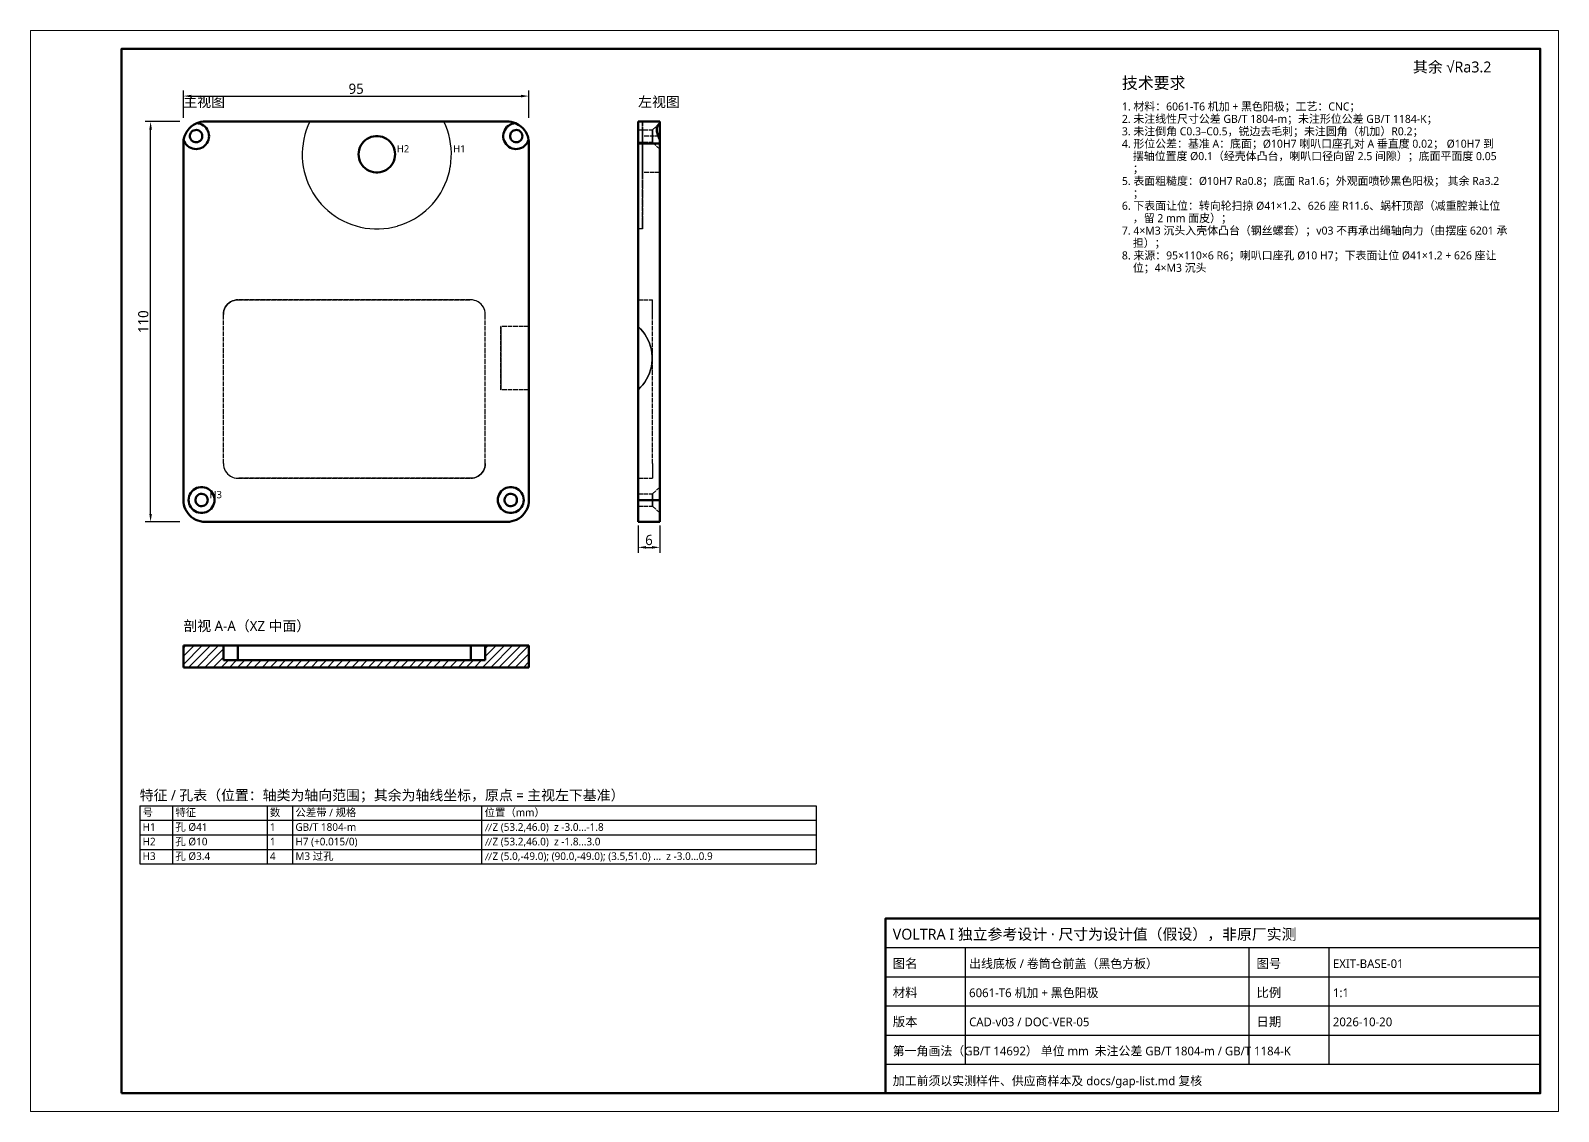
# Model space of a CAD drawing. Header units: millimetres. Extents: x 0 to 420, y 0 to 297.
import ezdxf

# ---------------------------------------------------------------- set-up
doc = ezdxf.new("R2010")
doc.units = ezdxf.units.MM
doc.linetypes.add('DASHED', pattern=[1.524, 1.27, -0.254])
for name, color, linetype, lineweight in [('DIM', 3, 'CONTINUOUS', 18), ('FRAME', 7, 'CONTINUOUS', 70), ('HATCH', 8, 'CONTINUOUS', 13), ('HIDDEN', 8, 'DASHED', 25), ('TEXT', 7, 'CONTINUOUS', 25), ('VISIBLE', 7, 'CONTINUOUS', 50)]:
    doc.layers.add(name, color=color, linetype=linetype, lineweight=lineweight)
doc.styles.add('CJK', font='NotoSansCJK-Regular.ttc')
doc.dimstyles.new('GB', dxfattribs={"dimtxt": 2.8, "dimasz": 2.2, "dimexe": 1.5, "dimexo": 1, "dimgap": 0.6, "dimtad": 1, "dimlfac": 100, "dimzin": 12, "dimdsep": 46, "dimtxsty": 'CJK', "dimcen": 2.5, "dimazin": 3, "dimtfac": 0.5, "dimtmove": 2, "dimatfit": 3})

msp = doc.modelspace()

# ---------------------------------------------------------------- hatches: boundary and pattern name
at = {"layer": 'HATCH'}
h = msp.add_hatch(dxfattribs=at)
h.set_pattern_fill('ANSI31', scale=0.5)
h.paths.add_polyline_path([(53, 128), (52.47368, 128), (51.94737, 128), (51.42105, 128), (50.89474, 128), (50.36842, 128), (49.84211, 128), (49.31579, 128), (48.78947, 128), (48.26316, 128), (47.73684, 128), (47.21053, 128), (46.68421, 128), (46.15789, 128), (45.63158, 128), (45.10526, 128), (44.57895, 128), (44.05263, 128), (43.52632, 128), (43, 128), (42.47368, 128), (42, 127.94737), (42, 127.42105), (42, 126.89474), (42, 126.36842), (42, 125.84211), (42, 125.31579), (42, 124.78947), (42, 124.26316), (42, 123.73684), (42, 123.21053), (42, 122.68421), (42, 122.15789), (42.36842, 122), (42.89474, 122), (43.42105, 122), (43.94737, 122), (44.47368, 122), (45, 122), (45.52632, 122), (46.05263, 122), (46.57895, 122), (47.10526, 122), (47.63158, 122), (48.15789, 122), (48.68421, 122), (49.21053, 122), (49.73684, 122), (50.26316, 122), (50.78947, 122), (51.31579, 122), (51.84211, 122), (52.36842, 122), (52.89474, 122), (53.42105, 122), (53.94737, 122), (54.47368, 122), (55, 122), (55.52632, 122), (56.05263, 122), (56.57895, 122), (57.10526, 122), (57.63158, 122), (58.15789, 122), (58.68421, 122), (59.21053, 122), (59.73684, 122), (60.26316, 122), (60.78947, 122), (61.31579, 122), (61.84211, 122), (62.36842, 122), (62.89474, 122), (63.42105, 122), (63.94737, 122), (64.47368, 122), (65, 122), (65.52632, 122), (66.05263, 122), (66.57895, 122), (67.10526, 122), (67.63158, 122), (68.15789, 122), (68.68421, 122), (69.21053, 122), (69.73684, 122), (70.26316, 122), (70.78947, 122), (71.31579, 122), (71.84211, 122), (72.36842, 122), (72.89474, 122), (73.42105, 122), (73.94737, 122), (74.47368, 122), (75, 122), (75.52632, 122), (76.05263, 122), (76.57895, 122), (77.10526, 122), (77.63158, 122), (78.15789, 122), (78.68421, 122), (79.21053, 122), (79.73684, 122), (80.26316, 122), (80.78947, 122), (81.31579, 122), (81.84211, 122), (82.36842, 122), (82.89474, 122), (83.42105, 122), (83.94737, 122), (84.47368, 122), (85, 122), (85.52632, 122), (86.05263, 122), (86.57895, 122), (87.10526, 122), (87.63158, 122), (88.15789, 122), (88.68421, 122), (89.21053, 122), (89.73684, 122), (90.26316, 122), (90.78947, 122), (91.31579, 122), (91.84211, 122), (92.36842, 122), (92.89474, 122), (93.42105, 122), (93.94737, 122), (94.47368, 122), (95, 122), (95.52632, 122), (96.05263, 122), (96.57895, 122), (97.10526, 122), (97.63158, 122), (98.15789, 122), (98.68421, 122), (99.21053, 122), (99.73684, 122), (100.26316, 122), (100.78947, 122), (101.31579, 122), (101.84211, 122), (102.36842, 122), (102.89474, 122), (103.42105, 122), (103.94737, 122), (104.47368, 122), (105, 122), (105.52632, 122), (106.05263, 122), (106.57895, 122), (107.10526, 122), (107.63158, 122), (108.15789, 122), (108.68421, 122), (109.21053, 122), (109.73684, 122), (110.26316, 122), (110.78947, 122), (111.31579, 122), (111.84211, 122), (112.36842, 122), (112.89474, 122), (113.42105, 122), (113.94737, 122), (114.47368, 122), (115, 122), (115.52632, 122), (116.05263, 122), (116.57895, 122), (117.10526, 122), (117.63158, 122), (118.15789, 122), (118.68421, 122), (119.21053, 122), (119.73684, 122), (120.26316, 122), (120.78947, 122), (121.31579, 122), (121.84211, 122), (122.36842, 122), (122.89474, 122), (123.42105, 122), (123.94737, 122), (124.47368, 122), (125, 122), (125.52632, 122), (126.05263, 122), (126.57895, 122), (127.10526, 122), (127.63158, 122), (128.15789, 122), (128.68421, 122), (129.21053, 122), (129.73684, 122), (130.26316, 122), (130.78947, 122), (131.31579, 122), (131.84211, 122), (132.36842, 122), (132.89474, 122), (133.42105, 122), (133.94737, 122), (134.47368, 122), (135, 122), (135.52632, 122), (136.05263, 122), (136.57895, 122), (137, 122.10526), (137, 122.63158), (137, 123.15789), (137, 123.68421), (137, 124.21053), (137, 124.73684), (137, 125.26316), (137, 125.78947), (137, 126.31579), (137, 126.84211), (137, 127.36842), (137, 127.89474), (136.57895, 128), (136.05263, 128), (135.52632, 128), (135, 128), (134.47368, 128), (133.94737, 128), (133.42105, 128), (132.89474, 128), (132.36842, 128), (131.84211, 128), (131.31579, 128), (130.78947, 128), (130.26316, 128), (129.73684, 128), (129.21053, 128), (128.68421, 128), (128.15789, 128), (127.63158, 128), (127.10526, 128), (126.57895, 128), (126.05263, 128), (125.52632, 128), (125, 128), (125, 127.47368), (125, 126.94737), (125, 126.42105), (125, 125.89474), (125, 125.36842), (125, 124.84211), (125, 124.31579), (124.78947, 124), (124.26316, 124), (123.73684, 124), (123.21053, 124), (122.68421, 124), (122.15789, 124), (121.63158, 124), (121.10526, 124), (120.57895, 124), (120.05263, 124), (119.52632, 124), (119, 124), (118.47368, 124), (117.94737, 124), (117.42105, 124), (116.89474, 124), (116.36842, 124), (115.84211, 124), (115.31579, 124), (114.78947, 124), (114.26316, 124), (113.73684, 124), (113.21053, 124), (112.68421, 124), (112.15789, 124), (111.63158, 124), (111.10526, 124), (110.57895, 124), (110.05263, 124), (109.52632, 124), (109, 124), (108.47368, 124), (107.94737, 124), (107.42105, 124), (106.89474, 124), (106.36842, 124), (105.84211, 124), (105.31579, 124), (104.78947, 124), (104.26316, 124), (103.73684, 124), (103.21053, 124), (102.68421, 124), (102.15789, 124), (101.63158, 124), (101.10526, 124), (100.57895, 124), (100.05263, 124), (99.52632, 124), (99, 124), (98.47368, 124), (97.94737, 124), (97.42105, 124), (96.89474, 124), (96.36842, 124), (95.84211, 124), (95.31579, 124), (94.78947, 124), (94.26316, 124), (93.73684, 124), (93.21053, 124), (92.68421, 124), (92.15789, 124), (91.63158, 124), (91.10526, 124), (90.57895, 124), (90.05263, 124), (89.52632, 124), (89, 124), (88.47368, 124), (87.94737, 124), (87.42105, 124), (86.89474, 124), (86.36842, 124), (85.84211, 124), (85.31579, 124), (84.78947, 124), (84.26316, 124), (83.73684, 124), (83.21053, 124), (82.68421, 124), (82.15789, 124), (81.63158, 124), (81.10526, 124), (80.57895, 124), (80.05263, 124), (79.52632, 124), (79, 124), (78.47368, 124), (77.94737, 124), (77.42105, 124), (76.89474, 124), (76.36842, 124), (75.84211, 124), (75.31579, 124), (74.78947, 124), (74.26316, 124), (73.73684, 124), (73.21053, 124), (72.68421, 124), (72.15789, 124), (71.63158, 124), (71.10526, 124), (70.57895, 124), (70.05263, 124), (69.52632, 124), (69, 124), (68.47368, 124), (67.94737, 124), (67.42105, 124), (66.89474, 124), (66.36842, 124), (65.84211, 124), (65.31579, 124), (64.78947, 124), (64.26316, 124), (63.73684, 124), (63.21053, 124), (62.68421, 124), (62.15789, 124), (61.63158, 124), (61.10526, 124), (60.57895, 124), (60.05263, 124), (59.52632, 124), (59, 124), (58.47368, 124), (57.94737, 124), (57.42105, 124), (56.89474, 124), (56.36842, 124), (55.84211, 124), (55.31579, 124), (54.78947, 124), (54.26316, 124), (53.73684, 124), (53.21053, 124), (53, 124.31579), (53, 124.84211), (53, 125.36842), (53, 125.89474), (53, 126.42105), (53, 126.94737), (53, 127.47368), (53, 128)])

# ---------------------------------------------------------------- linework, layer by layer
at = {"layer": 'FRAME', "lineweight": 18}
msp.add_lwpolyline([(0, 0), (420, 0), (420, 297), (0, 297)], close=True, dxfattribs=at)
at = {"layer": 'FRAME'}
for points in [[(25, 5), (415, 5), (415, 292), (25, 292)], [(235, 5), (415, 5), (415, 53), (235, 53)]]:
    msp.add_lwpolyline(points, close=True, dxfattribs=at)
at = {"layer": 'HIDDEN'}
for points in [[(42, 266), (42.03773, 266.67179), (42.15043, 267.33513), (42.3367, 267.98167), (42.59419, 268.6033), (42.91965, 269.19219), (43.30901, 269.74094), (43.75736, 270.24264), (44.25906, 270.69099), (44.80781, 271.08035), (45.3967, 271.40581), (46.01833, 271.6633), (46.66487, 271.84957), (47.32821, 271.96227), (48, 272)], [(47.2, 268), (47.16025, 268.36545), (47.04288, 268.71381), (46.85336, 269.0288), (46.60056, 269.29568), (46.29629, 269.50197), (45.9548, 269.63803), (45.59204, 269.69751), (45.22497, 269.67761), (44.87077, 269.57926), (44.54598, 269.40707), (44.26581, 269.16909), (44.04334, 268.87644), (43.88899, 268.54281), (43.80997, 268.1838), (43.80997, 267.8162), (43.88899, 267.45719), (44.04334, 267.12356), (44.26581, 266.83091), (44.54598, 266.59293), (44.87077, 266.42074), (45.22497, 266.32239), (45.59204, 266.30249), (45.9548, 266.36197), (46.29629, 266.49803), (46.60056, 266.70432), (46.85336, 266.9712), (47.04288, 267.28619), (47.16025, 267.63455), (47.2, 268)], [(48, 272), (76.76464, 272)], [(76.76464, 272), (76.2399, 270.83547), (75.78871, 269.64052), (75.4128, 268.41979), (75.11365, 267.17802), (74.89241, 265.92003), (74.74995, 264.6507), (74.68681, 263.37497), (74.70325, 262.09778), (74.79919, 260.82409), (74.97426, 259.55885), (75.2278, 258.30697), (75.5588, 257.07331), (75.96599, 255.86265), (76.44778, 254.67971), (77.00231, 253.52906), (77.62742, 252.41519), (78.32069, 251.3424), (79.07942, 250.31488), (79.90067, 249.3366), (80.78125, 248.41136), (81.71774, 247.54276), (82.7065, 246.73416), (83.74371, 245.98871), (84.82532, 245.30931), (85.94715, 244.69858), (87.10483, 244.1589), (88.29388, 243.69237), (89.50967, 243.30079), (90.74749, 242.98568), (92.00253, 242.74828), (93.26992, 242.5895), (94.54473, 242.50995), (95.82203, 242.50995), (97.09685, 242.5895), (98.36423, 242.74828), (99.61927, 242.98568), (100.85709, 243.30079), (102.07289, 243.69237), (103.26193, 244.1589), (104.41961, 244.69858), (105.54144, 245.30931), (106.62306, 245.98871), (107.66026, 246.73416), (108.64903, 247.54276), (109.58552, 248.41136), (110.4661, 249.3366), (111.28735, 250.31488), (112.04608, 251.3424), (112.73934, 252.41519), (113.36445, 253.52906), (113.91898, 254.67971), (114.40078, 255.86265), (114.80797, 257.07331), (115.13897, 258.30697), (115.3925, 259.55885), (115.56758, 260.82409), (115.66352, 262.09778), (115.67995, 263.37497), (115.61682, 264.6507), (115.47435, 265.92003), (115.25311, 267.17802), (114.95396, 268.41979), (114.57806, 269.64052), (114.12686, 270.83547), (113.60212, 272)], [(76.76464, 272), (76.2399, 270.83547), (75.78871, 269.64052), (75.4128, 268.41979), (75.11365, 267.17802), (74.89241, 265.92003), (74.74995, 264.6507), (74.68681, 263.37497), (74.70325, 262.09778), (74.79919, 260.82409), (74.97426, 259.55885), (75.2278, 258.30697), (75.5588, 257.07331), (75.96599, 255.86265), (76.44778, 254.67971), (77.00231, 253.52906), (77.62742, 252.41519), (78.32069, 251.3424), (79.07942, 250.31488), (79.90067, 249.3366), (80.78125, 248.41136), (81.71774, 247.54276), (82.7065, 246.73416), (83.74371, 245.98871), (84.82532, 245.30931), (85.94715, 244.69858), (87.10483, 244.1589), (88.29388, 243.69237), (89.50967, 243.30079), (90.74749, 242.98568), (92.00253, 242.74828), (93.26992, 242.5895), (94.54473, 242.50995), (95.82203, 242.50995), (97.09685, 242.5895), (98.36423, 242.74828), (99.61927, 242.98568), (100.85709, 243.30079), (102.07289, 243.69237), (103.26193, 244.1589), (104.41961, 244.69858), (105.54144, 245.30931), (106.62306, 245.98871), (107.66026, 246.73416), (108.64903, 247.54276), (109.58552, 248.41136), (110.4661, 249.3366), (111.28735, 250.31488), (112.04608, 251.3424), (112.73934, 252.41519), (113.36445, 253.52906), (113.91898, 254.67971), (114.40078, 255.86265), (114.80797, 257.07331), (115.13897, 258.30697), (115.3925, 259.55885), (115.56758, 260.82409), (115.66352, 262.09778), (115.67995, 263.37497), (115.61682, 264.6507), (115.47435, 265.92003), (115.25311, 267.17802), (114.95396, 268.41979), (114.57806, 269.64052), (114.12686, 270.83547), (113.60212, 272)], [(76.76464, 272), (113.60212, 272)], [(113.60212, 272), (131, 272)], [(137, 266), (136.96227, 266.67179), (136.84957, 267.33513), (136.6633, 267.98167), (136.40581, 268.6033), (136.08035, 269.19219), (135.69099, 269.74094), (135.24264, 270.24264), (134.74094, 270.69099), (134.19219, 271.08035), (133.6033, 271.40581), (132.98167, 271.6633), (132.33513, 271.84957), (131.67179, 271.96227), (131, 272)], [(135.2, 268), (135.16025, 268.36545), (135.04288, 268.71381), (134.85336, 269.0288), (134.60056, 269.29568), (134.29629, 269.50197), (133.9548, 269.63803), (133.59204, 269.69751), (133.22497, 269.67761), (132.87077, 269.57926), (132.54598, 269.40707), (132.26581, 269.16909), (132.04334, 268.87644), (131.88899, 268.54281), (131.80997, 268.1838), (131.80997, 267.8162), (131.88899, 267.45719), (132.04334, 267.12356), (132.26581, 266.83091), (132.54598, 266.59293), (132.87077, 266.42074), (133.22497, 266.32239), (133.59204, 266.30249), (133.9548, 266.36197), (134.29629, 266.49803), (134.60056, 266.70432), (134.85336, 266.9712), (135.04288, 267.28619), (135.16025, 267.63455), (135.2, 268)], [(167, 272), (167, 269.25073), (167, 266.37087), (167, 263.42058), (167, 260.46152), (167, 257.55548), (167, 254.76319), (167, 252.14297), (167, 249.74958), (167, 247.63301), (167, 245.83747), (167, 244.40049), (167, 243.35208), (167, 242.71414), (167, 242.5)], [(167, 242.5), (167, 242.71414), (167, 243.35208), (167, 244.40049), (167, 245.83747), (167, 247.63301), (167, 249.74958), (167, 252.14297), (167, 254.76319), (167, 257.55548), (167, 260.46152), (167, 263.42058), (167, 266.37087), (167, 269.25073), (167, 272)], [(167, 266), (167, 266.67179), (167, 267.33513), (167, 267.98167), (167, 268.6033), (167, 269.19219), (167, 269.74094), (167, 270.24264), (167, 270.69099), (167, 271.08035), (167, 271.40581), (167, 271.6633), (167, 271.84957), (167, 271.96227), (167, 272)], [(167, 272), (173, 272)], [(168.2, 272), (167, 272)], [(168.2, 272), (167, 272)], [(167, 268), (167, 268.19034), (167, 268.37829), (167, 268.56147), (167, 268.7376), (167, 268.90445), (167, 269.05993), (167, 269.20208), (167, 269.32911), (167, 269.43943), (167, 269.53165), (167, 269.6046), (167, 269.65738), (167, 269.68931), (167, 269.7)], [(167, 269.7), (167, 269.65738), (167, 269.53165), (167, 269.32911), (167, 269.05993), (167, 268.7376), (167, 268.37829), (167, 268), (167, 267.62171), (167, 267.2624), (167, 266.94007), (167, 266.67089), (167, 266.46835), (167, 266.34262), (167, 266.3)], [(167, 268), (167, 268.19034), (167, 268.37829), (167, 268.56147), (167, 268.7376), (167, 268.90445), (167, 269.05993), (167, 269.20208), (167, 269.32911), (167, 269.43943), (167, 269.53165), (167, 269.6046), (167, 269.65738), (167, 269.68931), (167, 269.7)], [(167, 269.7), (167, 269.65738), (167, 269.53165), (167, 269.32911), (167, 269.05993), (167, 268.7376), (167, 268.37829), (167, 268), (167, 267.62171), (167, 267.2624), (167, 266.94007), (167, 266.67089), (167, 266.46835), (167, 266.34262), (167, 266.3)], [(167, 269.7), (170.94, 269.7)], [(167, 269.7), (170.94, 269.7)], [(168.2, 272), (168.2, 269.25073), (168.2, 266.37087), (168.2, 263.42058), (168.2, 260.46152), (168.2, 257.55548), (168.2, 254.76319), (168.2, 252.14297), (168.2, 249.74958), (168.2, 247.63301), (168.2, 245.83747), (168.2, 244.40049), (168.2, 243.35208), (168.2, 242.71414), (168.2, 242.5)], [(168.2, 242.5), (168.2, 242.71414), (168.2, 243.35208), (168.2, 244.40049), (168.2, 245.83747), (168.2, 247.63301), (168.2, 249.74958), (168.2, 252.14297), (168.2, 254.76319), (168.2, 257.55548), (168.2, 260.46152), (168.2, 263.42058), (168.2, 266.37087), (168.2, 269.25073), (168.2, 272)], [(170.94, 269.7), (172.883, 271.45436)], [(170.94, 269.7), (172.883, 271.45436)], [(170.94, 266.3), (170.94, 266.34262), (170.94, 266.46835), (170.94, 266.67089), (170.94, 266.94007), (170.94, 267.2624), (170.94, 267.62171), (170.94, 268), (170.94, 268.37829), (170.94, 268.7376), (170.94, 269.05993), (170.94, 269.32911), (170.94, 269.53165), (170.94, 269.65738), (170.94, 269.7)], [(170.94, 269.7), (170.94, 269.68931), (170.94, 269.65738), (170.94, 269.6046), (170.94, 269.53165), (170.94, 269.43943), (170.94, 269.32911), (170.94, 269.20208), (170.94, 269.05993), (170.94, 268.90445), (170.94, 268.7376), (170.94, 268.56147), (170.94, 268.37829), (170.94, 268.19034), (170.94, 268)], [(170.94, 266.3), (170.94, 266.34262), (170.94, 266.46835), (170.94, 266.67089), (170.94, 266.94007), (170.94, 267.2624), (170.94, 267.62171), (170.94, 268), (170.94, 268.37829), (170.94, 268.7376), (170.94, 269.05993), (170.94, 269.32911), (170.94, 269.53165), (170.94, 269.65738), (170.94, 269.7)], [(170.94, 269.7), (170.94, 269.68931), (170.94, 269.65738), (170.94, 269.6046), (170.94, 269.53165), (170.94, 269.43943), (170.94, 269.32911), (170.94, 269.20208), (170.94, 269.05993), (170.94, 268.90445), (170.94, 268.7376), (170.94, 268.56147), (170.94, 268.37829), (170.94, 268.19034), (170.94, 268)], [(172.55351, 268), (172.36604, 268.53105), (172.2269, 269.07359), (172.18283, 269.34507), (172.15968, 269.6122), (172.15919, 269.87043), (172.18142, 270.11526), (172.22466, 270.34336), (172.28608, 270.55305), (172.45102, 270.91714), (172.65477, 271.21436), (172.883, 271.45436)], [(172.883, 271.45436), (173, 271.55276)], [(173, 271.55276), (173, 271.6137), (173, 271.67031), (173, 271.72256), (173, 271.7704), (173, 271.8138), (173, 271.85272), (173, 271.88713), (173, 271.917), (173, 271.94232), (173, 271.96307), (173, 271.97922), (173, 271.99076), (173, 271.99769), (173, 272)], [(173, 264.44), (173, 264.52568), (173, 264.77861), (173, 265.1866), (173, 265.73002), (173, 266.38271), (173, 267.11325), (173, 267.88648), (173, 268.66517), (173, 269.41184), (173, 270.09055), (173, 270.66863), (173, 271.11825), (173, 271.41776), (173, 271.55276)], [(42, 168), (42, 266)], [(100.18338, 263), (100.14396, 262.37333), (100.0263, 261.75655), (99.83226, 261.15938), (99.56492, 260.59123), (99.22847, 260.06107), (98.82823, 259.57726), (98.3705, 259.14743), (97.86252, 258.77836), (97.31228, 258.47586), (96.72847, 258.24472), (96.12029, 258.08856), (95.49734, 258.00987), (94.86943, 258.00987), (94.24648, 258.08856), (93.6383, 258.24472), (93.05449, 258.47586), (92.50425, 258.77836), (91.99626, 259.14743), (91.53854, 259.57726), (91.1383, 260.06107), (90.80185, 260.59123), (90.5345, 261.15938), (90.34047, 261.75655), (90.22281, 262.37333), (90.18338, 263), (90.22281, 263.62667), (90.34047, 264.24345), (90.5345, 264.84062), (90.80185, 265.40877), (91.1383, 265.93893), (91.53854, 266.42274), (91.99626, 266.85257), (92.50425, 267.22164), (93.05449, 267.52414), (93.6383, 267.75528), (94.24648, 267.91144), (94.86943, 267.99013), (95.49734, 267.99013), (96.12029, 267.91144), (96.72847, 267.75528), (97.31228, 267.52414), (97.86252, 267.22164), (98.3705, 266.85257), (98.82823, 266.42274), (99.22847, 265.93893), (99.56492, 265.40877), (99.83226, 264.84062), (100.0263, 264.24345), (100.14396, 263.62667), (100.18338, 263)], [(137, 215.67583), (137, 266)], [(167, 266.3), (167, 266.31069), (167, 266.34262), (167, 266.3954), (167, 266.46835), (167, 266.56057), (167, 266.67089), (167, 266.79792), (167, 266.94007), (167, 267.09555), (167, 267.2624), (167, 267.43853), (167, 267.62171), (167, 267.80966), (167, 268)], [(167, 266.3), (167, 266.31069), (167, 266.34262), (167, 266.3954), (167, 266.46835), (167, 266.56057), (167, 266.67089), (167, 266.79792), (167, 266.94007), (167, 267.09555), (167, 267.2624), (167, 267.43853), (167, 267.62171), (167, 267.80966), (167, 268)], [(167, 266.3), (170.94, 266.3)], [(167, 266.3), (170.94, 266.3)], [(167, 215.67583), (167, 266)], [(168.2, 258), (168.2, 258.12536), (168.2, 258.49516), (168.2, 259.09084), (168.2, 259.88255), (168.2, 260.83058), (168.2, 261.8874), (168.2, 263), (168.2, 264.1126), (168.2, 265.16942), (168.2, 266.11745), (168.2, 266.90916), (168.2, 267.50484), (168.2, 267.87464), (168.2, 268)], [(168.2, 268), (168.2, 267.96856), (168.2, 267.87464), (168.2, 267.71942), (168.2, 267.50484), (168.2, 267.23362), (168.2, 266.90916), (168.2, 266.53553), (168.2, 266.11745), (168.2, 265.66016), (168.2, 265.16942), (168.2, 264.6514), (168.2, 264.1126), (168.2, 263.55982), (168.2, 263)], [(173, 268), (168.2, 268)], [(170.94, 268), (170.94, 267.80966), (170.94, 267.62171), (170.94, 267.43853), (170.94, 267.2624), (170.94, 267.09555), (170.94, 266.94007), (170.94, 266.79792), (170.94, 266.67089), (170.94, 266.56057), (170.94, 266.46835), (170.94, 266.3954), (170.94, 266.34262), (170.94, 266.31069), (170.94, 266.3)], [(170.94, 268), (170.94, 267.80966), (170.94, 267.62171), (170.94, 267.43853), (170.94, 267.2624), (170.94, 267.09555), (170.94, 266.94007), (170.94, 266.79792), (170.94, 266.67089), (170.94, 266.56057), (170.94, 266.46835), (170.94, 266.3954), (170.94, 266.34262), (170.94, 266.31069), (170.94, 266.3)], [(170.94, 266.3), (173, 264.44)], [(170.94, 266.3), (173, 264.44)], [(173, 266.99873), (172.76733, 267.49287), (172.55351, 268)], [(173, 258), (173, 258.12536), (173, 258.49516), (173, 259.09084), (173, 259.88255), (173, 260.83058), (173, 261.8874), (173, 263), (173, 264.1126), (173, 265.16942), (173, 266.11745), (173, 266.90916), (173, 267.50484), (173, 267.87464), (173, 268)], [(173, 268), (173, 267.96856), (173, 267.87464), (173, 267.71942), (173, 267.50484), (173, 267.23362), (173, 266.90916), (173, 266.53553), (173, 266.11745), (173, 265.66016), (173, 265.16942), (173, 264.6514), (173, 264.1126), (173, 263.55982), (173, 263)], [(173, 266.99873), (173, 266.68966), (173, 266.39162), (173, 266.10714), (173, 265.83862), (173, 265.58831), (173, 265.35833), (173, 265.1506), (173, 264.9669), (173, 264.80875), (173, 264.6775), (173, 264.57426), (173, 264.49988), (173, 264.455), (173, 264.44)], [(173, 264.44), (173, 264.455), (173, 264.49988), (173, 264.57426), (173, 264.6775), (173, 264.80875), (173, 264.9669), (173, 265.1506), (173, 265.35833), (173, 265.58831), (173, 265.83862), (173, 266.10714), (173, 266.39162), (173, 266.68966), (173, 266.99873)], [(173, 266), (173, 266.07167), (173, 266.14333), (173, 266.21497), (173, 266.28658), (173, 266.35815), (173, 266.42966), (173, 266.50112), (173, 266.5725), (173, 266.6438), (173, 266.71501), (173, 266.78612), (173, 266.85712), (173, 266.92799), (173, 266.99873)], [(173, 266.99873), (173, 266.68966), (173, 266.39162), (173, 266.10714), (173, 265.83862), (173, 265.58831), (173, 265.35833), (173, 265.1506), (173, 264.9669), (173, 264.80875), (173, 264.6775), (173, 264.57426), (173, 264.49988), (173, 264.455), (173, 264.44)], [(173, 168), (173, 266)], [(168.2, 263), (168.2, 262.44018), (168.2, 261.8874), (168.2, 261.3486), (168.2, 260.83058), (168.2, 260.33984), (168.2, 259.88255), (168.2, 259.46447), (168.2, 259.09084), (168.2, 258.76638), (168.2, 258.49516), (168.2, 258.28058), (168.2, 258.12536), (168.2, 258.03144), (168.2, 258)], [(173, 263), (173, 262.44018), (173, 261.8874), (173, 261.3486), (173, 260.83058), (173, 260.33984), (173, 259.88255), (173, 259.46447), (173, 259.09084), (173, 258.76638), (173, 258.49516), (173, 258.28058), (173, 258.12536), (173, 258.03144), (173, 258)], [(173, 258), (168.2, 258)], [(168.2, 242.5), (167, 242.5)], [(57, 223), (56.4779, 222.96578), (55.96472, 222.8637), (55.46927, 222.69552), (55, 222.4641), (54.56495, 222.17341), (54.17157, 221.82843), (53.82659, 221.43505), (53.5359, 221), (53.30448, 220.53073), (53.1363, 220.03528), (53.03422, 219.5221), (53, 219)], [(53, 219), (53.03422, 219.5221), (53.1363, 220.03528), (53.30448, 220.53073), (53.5359, 221), (53.82659, 221.43505), (54.17157, 221.82843), (54.56495, 222.17341), (55, 222.4641), (55.46927, 222.69552), (55.96472, 222.8637), (56.4779, 222.96578), (57, 223)], [(121, 223), (57, 223)], [(57, 223), (121, 223)], [(125, 219), (124.96578, 219.5221), (124.8637, 220.03528), (124.69552, 220.53073), (124.4641, 221), (124.17341, 221.43505), (123.82843, 221.82843), (123.43505, 222.17341), (123, 222.4641), (122.53073, 222.69552), (122.03528, 222.8637), (121.5221, 222.96578), (121, 223)], [(125, 219), (124.96578, 219.5221), (124.8637, 220.03528), (124.69552, 220.53073), (124.4641, 221), (124.17341, 221.43505), (123.82843, 221.82843), (123.43505, 222.17341), (123, 222.4641), (122.53073, 222.69552), (122.03528, 222.8637), (121.5221, 222.96578), (121, 223)], [(167, 223), (167, 222.97485), (167, 222.89971), (167, 222.77553), (167, 222.60388), (167, 222.3869), (167, 222.12733), (167, 221.82843), (167, 221.49396), (167, 221.12813), (167, 220.73553), (167, 220.32112), (167, 219.89008), (167, 219.44786), (167, 219)], [(167, 219), (167, 219.44786), (167, 219.89008), (167, 220.32112), (167, 220.73553), (167, 221.12813), (167, 221.49396), (167, 221.82843), (167, 222.12733), (167, 222.3869), (167, 222.60388), (167, 222.77553), (167, 222.89971), (167, 222.97485), (167, 223)], [(167, 223), (171, 223)], [(167, 223), (171, 223)], [(171, 219), (171, 219.44786), (171, 219.89008), (171, 220.32112), (171, 220.73553), (171, 221.12813), (171, 221.49396), (171, 221.82843), (171, 222.12733), (171, 222.3869), (171, 222.60388), (171, 222.77553), (171, 222.89971), (171, 222.97485), (171, 223)], [(171, 219), (171, 219.44786), (171, 219.89008), (171, 220.32112), (171, 220.73553), (171, 221.12813), (171, 221.49396), (171, 221.82843), (171, 222.12733), (171, 222.3869), (171, 222.60388), (171, 222.77553), (171, 222.89971), (171, 222.97485), (171, 223)], [(53, 178), (53, 219)], [(53, 178), (53, 219)], [(125, 178), (125, 219)], [(125, 178), (125, 219)], [(167, 178), (167, 219)], [(167, 178), (167, 219)], [(171, 178), (171, 219)], [(171, 178), (171, 219)], [(129.3, 198.32417), (129.3, 215.67583)], [(137, 215.67583), (129.3, 215.67583)], [(129.3, 215.67583), (129.3, 214.68555), (129.3, 213.58344), (129.3, 212.38553), (129.3, 211.10925), (129.3, 209.77318), (129.3, 208.39675), (129.3, 207), (129.3, 205.60325), (129.3, 204.22682), (129.3, 202.89075), (129.3, 201.61447), (129.3, 200.41656), (129.3, 199.31445), (129.3, 198.32417)], [(137, 198.32417), (137, 199.31445), (137, 200.41656), (137, 201.61447), (137, 202.89075), (137, 204.22682), (137, 205.60325), (137, 207), (137, 208.39675), (137, 209.77318), (137, 211.10925), (137, 212.38553), (137, 213.58344), (137, 214.68555), (137, 215.67583)], [(167, 198.32417), (167, 215.67583)], [(167, 198.32417), (167.67246, 198.97118), (168.29074, 199.67015), (168.85083, 200.41656), (169.34911, 201.20557), (169.78236, 202.03209), (170.14777, 202.89075), (170.44297, 203.77601), (170.66607, 204.68213), (170.8156, 205.60325), (170.89061, 206.53341), (170.89061, 207.46659), (170.8156, 208.39675), (170.66607, 209.31787), (170.44297, 210.22399), (170.14777, 211.10925), (169.78236, 211.96791), (169.34911, 212.79443), (168.85083, 213.58344), (168.29074, 214.32985), (167.67246, 215.02882), (167, 215.67583)], [(167, 215.67583), (167.67246, 215.02882), (168.29074, 214.32985), (168.85083, 213.58344), (169.34911, 212.79443), (169.78236, 211.96791), (170.14777, 211.10925), (170.44297, 210.22399), (170.66607, 209.31787), (170.8156, 208.39675), (170.89061, 207.46659), (170.89061, 206.53341), (170.8156, 205.60325), (170.66607, 204.68213), (170.44297, 203.77601), (170.14777, 202.89075), (169.78236, 202.03209), (169.34911, 201.20557), (168.85083, 200.41656), (168.29074, 199.67015), (167.67246, 198.97118), (167, 198.32417)], [(137, 198.32417), (129.3, 198.32417)], [(137, 168), (137, 198.32417)], [(167, 168), (167, 198.32417)], [(53, 178), (53.03422, 177.4779), (53.1363, 176.96472), (53.30448, 176.46927), (53.5359, 176), (53.82659, 175.56495), (54.17157, 175.17157), (54.56495, 174.82659), (55, 174.5359), (55.46927, 174.30448), (55.96472, 174.1363), (56.4779, 174.03422), (57, 174)], [(53, 178), (53.03422, 177.4779), (53.1363, 176.96472), (53.30448, 176.46927), (53.5359, 176), (53.82659, 175.56495), (54.17157, 175.17157), (54.56495, 174.82659), (55, 174.5359), (55.46927, 174.30448), (55.96472, 174.1363), (56.4779, 174.03422), (57, 174)], [(121, 174), (121.5221, 174.03422), (122.03528, 174.1363), (122.53073, 174.30448), (123, 174.5359), (123.43505, 174.82659), (123.82843, 175.17157), (124.17341, 175.56495), (124.4641, 176), (124.69552, 176.46927), (124.8637, 176.96472), (124.96578, 177.4779), (125, 178)], [(125, 178), (124.96578, 177.4779), (124.8637, 176.96472), (124.69552, 176.46927), (124.4641, 176), (124.17341, 175.56495), (123.82843, 175.17157), (123.43505, 174.82659), (123, 174.5359), (122.53073, 174.30448), (122.03528, 174.1363), (121.5221, 174.03422), (121, 174)], [(167, 178), (167, 177.55214), (167, 177.10992), (167, 176.67888), (167, 176.26447), (167, 175.87187), (167, 175.50604), (167, 175.17157), (167, 174.87267), (167, 174.6131), (167, 174.39612), (167, 174.22447), (167, 174.10029), (167, 174.02515), (167, 174)], [(167, 174), (167, 174.02515), (167, 174.10029), (167, 174.22447), (167, 174.39612), (167, 174.6131), (167, 174.87267), (167, 175.17157), (167, 175.50604), (167, 175.87187), (167, 176.26447), (167, 176.67888), (167, 177.10992), (167, 177.55214), (167, 178)], [(171, 178), (171, 177.55214), (171, 177.10992), (171, 176.67888), (171, 176.26447), (171, 175.87187), (171, 175.50604), (171, 175.17157), (171, 174.87267), (171, 174.6131), (171, 174.39612), (171, 174.22447), (171, 174.10029), (171, 174.02515), (171, 174)], [(171, 178), (171, 177.55214), (171, 177.10992), (171, 176.67888), (171, 176.26447), (171, 175.87187), (171, 175.50604), (171, 175.17157), (171, 174.87267), (171, 174.6131), (171, 174.39612), (171, 174.22447), (171, 174.10029), (171, 174.02515), (171, 174)], [(121, 174), (57, 174)], [(57, 174), (121, 174)], [(167, 174), (171, 174)], [(167, 174), (171, 174)], [(42, 168), (42.03773, 167.32821), (42.15043, 166.66487), (42.3367, 166.01833), (42.59419, 165.3967), (42.91965, 164.80781), (43.30901, 164.25906), (43.75736, 163.75736), (44.25906, 163.30901), (44.80781, 162.91965), (45.3967, 162.59419), (46.01833, 162.3367), (46.66487, 162.15043), (47.32821, 162.03773), (48, 162)], [(48.7, 168), (48.66025, 168.36545), (48.54288, 168.71381), (48.35336, 169.0288), (48.10056, 169.29568), (47.79629, 169.50197), (47.4548, 169.63803), (47.09204, 169.69751), (46.72497, 169.67761), (46.37077, 169.57926), (46.04598, 169.40707), (45.76581, 169.16909), (45.54334, 168.87644), (45.38899, 168.54281), (45.30997, 168.1838), (45.30997, 167.8162), (45.38899, 167.45719), (45.54334, 167.12356), (45.76581, 166.83091), (46.04598, 166.59293), (46.37077, 166.42074), (46.72497, 166.32239), (47.09204, 166.30249), (47.4548, 166.36197), (47.79629, 166.49803), (48.10056, 166.70432), (48.35336, 166.9712), (48.54288, 167.28619), (48.66025, 167.63455), (48.7, 168)], [(133.7, 168), (133.66025, 168.36545), (133.54288, 168.71381), (133.35336, 169.0288), (133.10056, 169.29568), (132.79629, 169.50197), (132.4548, 169.63803), (132.09204, 169.69751), (131.72497, 169.67761), (131.37077, 169.57926), (131.04598, 169.40707), (130.76581, 169.16909), (130.54334, 168.87644), (130.38899, 168.54281), (130.30997, 168.1838), (130.30997, 167.8162), (130.38899, 167.45719), (130.54334, 167.12356), (130.76581, 166.83091), (131.04598, 166.59293), (131.37077, 166.42074), (131.72497, 166.32239), (132.09204, 166.30249), (132.4548, 166.36197), (132.79629, 166.49803), (133.10056, 166.70432), (133.35336, 166.9712), (133.54288, 167.28619), (133.66025, 167.63455), (133.7, 168)], [(137, 168), (136.96227, 167.32821), (136.84957, 166.66487), (136.6633, 166.01833), (136.40581, 165.3967), (136.08035, 164.80781), (135.69099, 164.25906), (135.24264, 163.75736), (134.74094, 163.30901), (134.19219, 162.91965), (133.6033, 162.59419), (132.98167, 162.3367), (132.33513, 162.15043), (131.67179, 162.03773), (131, 162)], [(167, 168), (167, 168.19034), (167, 168.37829), (167, 168.56147), (167, 168.7376), (167, 168.90445), (167, 169.05993), (167, 169.20208), (167, 169.32911), (167, 169.43943), (167, 169.53165), (167, 169.6046), (167, 169.65738), (167, 169.68931), (167, 169.7)], [(167, 169.7), (167, 169.65738), (167, 169.53165), (167, 169.32911), (167, 169.05993), (167, 168.7376), (167, 168.37829), (167, 168), (167, 167.62171), (167, 167.2624), (167, 166.94007), (167, 166.67089), (167, 166.46835), (167, 166.34262), (167, 166.3)], [(167, 168), (167, 168.19034), (167, 168.37829), (167, 168.56147), (167, 168.7376), (167, 168.90445), (167, 169.05993), (167, 169.20208), (167, 169.32911), (167, 169.43943), (167, 169.53165), (167, 169.6046), (167, 169.65738), (167, 169.68931), (167, 169.7)], [(167, 169.7), (167, 169.65738), (167, 169.53165), (167, 169.32911), (167, 169.05993), (167, 168.7376), (167, 168.37829), (167, 168), (167, 167.62171), (167, 167.2624), (167, 166.94007), (167, 166.67089), (167, 166.46835), (167, 166.34262), (167, 166.3)], [(167, 169.7), (170.94, 169.7)], [(167, 169.7), (170.94, 169.7)], [(167, 168), (167, 167.32821), (167, 166.66487), (167, 166.01833), (167, 165.3967), (167, 164.80781), (167, 164.25906), (167, 163.75736), (167, 163.30901), (167, 162.91965), (167, 162.59419), (167, 162.3367), (167, 162.15043), (167, 162.03773), (167, 162)], [(170.94, 169.7), (173, 171.56)], [(170.94, 169.7), (173, 171.56)], [(170.94, 166.3), (170.94, 166.34262), (170.94, 166.46835), (170.94, 166.67089), (170.94, 166.94007), (170.94, 167.2624), (170.94, 167.62171), (170.94, 168), (170.94, 168.37829), (170.94, 168.7376), (170.94, 169.05993), (170.94, 169.32911), (170.94, 169.53165), (170.94, 169.65738), (170.94, 169.7)], [(170.94, 169.7), (170.94, 169.68931), (170.94, 169.65738), (170.94, 169.6046), (170.94, 169.53165), (170.94, 169.43943), (170.94, 169.32911), (170.94, 169.20208), (170.94, 169.05993), (170.94, 168.90445), (170.94, 168.7376), (170.94, 168.56147), (170.94, 168.37829), (170.94, 168.19034), (170.94, 168)], [(170.94, 166.3), (170.94, 166.34262), (170.94, 166.46835), (170.94, 166.67089), (170.94, 166.94007), (170.94, 167.2624), (170.94, 167.62171), (170.94, 168), (170.94, 168.37829), (170.94, 168.7376), (170.94, 169.05993), (170.94, 169.32911), (170.94, 169.53165), (170.94, 169.65738), (170.94, 169.7)], [(170.94, 169.7), (170.94, 169.68931), (170.94, 169.65738), (170.94, 169.6046), (170.94, 169.53165), (170.94, 169.43943), (170.94, 169.32911), (170.94, 169.20208), (170.94, 169.05993), (170.94, 168.90445), (170.94, 168.7376), (170.94, 168.56147), (170.94, 168.37829), (170.94, 168.19034), (170.94, 168)], [(170.94, 168), (170.94, 167.80966), (170.94, 167.62171), (170.94, 167.43853), (170.94, 167.2624), (170.94, 167.09555), (170.94, 166.94007), (170.94, 166.79792), (170.94, 166.67089), (170.94, 166.56057), (170.94, 166.46835), (170.94, 166.3954), (170.94, 166.34262), (170.94, 166.31069), (170.94, 166.3)], [(170.94, 168), (170.94, 167.80966), (170.94, 167.62171), (170.94, 167.43853), (170.94, 167.2624), (170.94, 167.09555), (170.94, 166.94007), (170.94, 166.79792), (170.94, 166.67089), (170.94, 166.56057), (170.94, 166.46835), (170.94, 166.3954), (170.94, 166.34262), (170.94, 166.31069), (170.94, 166.3)], [(173, 164.44), (173, 164.52926), (173, 164.79255), (173, 165.21668), (173, 165.78038), (173, 166.45537), (173, 167.20783), (173, 168), (173, 168.79217), (173, 169.54463), (173, 170.21962), (173, 170.78332), (173, 171.20745), (173, 171.47074), (173, 171.56)], [(173, 171.56), (173, 171.53762), (173, 171.47074), (173, 171.36022), (173, 171.20745), (173, 171.01434), (173, 170.78332), (173, 170.5173), (173, 170.21962), (173, 169.89403), (173, 169.54463), (173, 169.17579), (173, 168.79217), (173, 168.39859), (173, 168)], [(173, 164.44), (173, 164.52926), (173, 164.79255), (173, 165.21668), (173, 165.78038), (173, 166.45537), (173, 167.20783), (173, 168), (173, 168.79217), (173, 169.54463), (173, 170.21962), (173, 170.78332), (173, 171.20745), (173, 171.47074), (173, 171.56)], [(173, 171.56), (173, 171.53762), (173, 171.47074), (173, 171.36022), (173, 171.20745), (173, 171.01434), (173, 170.78332), (173, 170.5173), (173, 170.21962), (173, 169.89403), (173, 169.54463), (173, 169.17579), (173, 168.79217), (173, 168.39859), (173, 168)], [(173, 168), (173, 167.32821), (173, 166.66487), (173, 166.01833), (173, 165.3967), (173, 164.80781), (173, 164.25906), (173, 163.75736), (173, 163.30901), (173, 162.91965), (173, 162.59419), (173, 162.3367), (173, 162.15043), (173, 162.03773), (173, 162)], [(173, 168), (173, 167.60141), (173, 167.20783), (173, 166.82421), (173, 166.45537), (173, 166.10597), (173, 165.78038), (173, 165.4827), (173, 165.21668), (173, 164.98566), (173, 164.79255), (173, 164.63978), (173, 164.52926), (173, 164.46238), (173, 164.44)], [(173, 168), (173, 167.60141), (173, 167.20783), (173, 166.82421), (173, 166.45537), (173, 166.10597), (173, 165.78038), (173, 165.4827), (173, 165.21668), (173, 164.98566), (173, 164.79255), (173, 164.63978), (173, 164.52926), (173, 164.46238), (173, 164.44)], [(167, 166.3), (167, 166.31069), (167, 166.34262), (167, 166.3954), (167, 166.46835), (167, 166.56057), (167, 166.67089), (167, 166.79792), (167, 166.94007), (167, 167.09555), (167, 167.2624), (167, 167.43853), (167, 167.62171), (167, 167.80966), (167, 168)], [(167, 166.3), (167, 166.31069), (167, 166.34262), (167, 166.3954), (167, 166.46835), (167, 166.56057), (167, 166.67089), (167, 166.79792), (167, 166.94007), (167, 167.09555), (167, 167.2624), (167, 167.43853), (167, 167.62171), (167, 167.80966), (167, 168)], [(167, 166.3), (170.94, 166.3)], [(167, 166.3), (170.94, 166.3)], [(170.94, 166.3), (173, 164.44)], [(170.94, 166.3), (173, 164.44)], [(48, 162), (131, 162)], [(167, 162), (173, 162)]]:
    msp.add_lwpolyline(points, dxfattribs=at)
at = {"layer": 'TEXT'}
for p, q in [((30, 84), (30, 68)), ((39, 84), (39, 68)), ((65, 84), (65, 68)), ((72, 84), (72, 68)), ((124, 84), (124, 68)), ((216, 84), (216, 68)), ((235, 45), (415, 45)), ((257, 13), (257, 45)), ((335, 13), (335, 45)), ((357, 13), (357, 45)), ((235, 37), (415, 37)), ((235, 29), (415, 29)), ((235, 21), (415, 21)), ((235, 13), (415, 13))]:
    msp.add_line(p, q, dxfattribs=at)
for points in [[(30, 84), (216, 84)], [(30, 80), (216, 80)], [(30, 76), (216, 76)], [(30, 72), (216, 72)], [(30, 68), (216, 68)]]:
    msp.add_lwpolyline(points, dxfattribs=at)
at = {"layer": 'VISIBLE'}
for points in [[(42.08371, 266.99873), (42.23383, 267.6587), (42.34226, 267.99748), (42.47617, 268.3425), (42.63858, 268.69355), (42.83227, 269.04869), (43.05839, 269.40301), (43.31484, 269.74824), (43.59537, 270.07422), (43.89143, 270.37261), (44.19537, 270.63948), (44.50219, 270.87497), (44.80937, 271.08133), (45.11606, 271.26145), (45.72693, 271.55276)], [(47.2, 268), (47.16025, 267.63455), (47.04288, 267.28619), (46.85336, 266.9712), (46.60056, 266.70432), (46.29629, 266.49803), (45.9548, 266.36197), (45.59204, 266.30249), (45.22497, 266.32239), (44.87077, 266.42074), (44.54598, 266.59293), (44.26581, 266.83091), (44.04334, 267.12356), (43.88899, 267.45719), (43.80997, 267.8162), (43.80997, 268.1838), (43.88899, 268.54281), (44.04334, 268.87644), (44.26581, 269.16909), (44.54598, 269.40707), (44.87077, 269.57926), (45.22497, 269.67761), (45.59204, 269.69751), (45.9548, 269.63803), (46.29629, 269.50197), (46.60056, 269.29568), (46.85336, 269.0288), (47.04288, 268.71381), (47.16025, 268.36545), (47.2, 268)], [(45.72693, 271.55276), (46.27617, 271.74704), (46.84167, 271.88713), (47.41809, 271.97172), (48, 272)], [(45.72693, 271.55276), (46.21001, 271.48848), (46.67979, 271.35882), (47.12746, 271.16622), (47.54463, 270.91429), (47.92348, 270.60774), (48.25692, 270.25233), (48.5387, 269.8547), (48.76353, 269.42232), (48.9272, 268.96329), (49.02664, 268.4862), (49.06, 268)], [(48, 272), (131, 272)], [(136.91629, 266.99873), (136.7351, 266.51416), (136.48558, 266.06096), (136.17302, 265.64871), (135.804, 265.28611), (135.38633, 264.98083), (134.92882, 264.73931), (134.44114, 264.56665), (133.93358, 264.4665), (133.41686, 264.44097), (132.9019, 264.4906), (132.39957, 264.61434), (131.92048, 264.80959), (131.47475, 265.07221), (131.07179, 265.39666), (130.72011, 265.77609), (130.42713, 266.20248), (130.19905, 266.66683), (130.04068, 267.15934), (129.95536, 267.66961), (129.94491, 268.18685), (130.00953, 268.70014), (130.14786, 269.19865), (130.35699, 269.67184), (130.63249, 270.10973), (130.96854, 270.50307), (131.35806, 270.84354), (131.79282, 271.12396), (132.26362, 271.33841), (132.76054, 271.48236), (133.27307, 271.55276)], [(133.27307, 271.55276), (132.72383, 271.74704), (132.15833, 271.88713), (131.58191, 271.97172), (131, 272)], [(135.2, 268), (135.16025, 267.63455), (135.04288, 267.28619), (134.85336, 266.9712), (134.60056, 266.70432), (134.29629, 266.49803), (133.9548, 266.36197), (133.59204, 266.30249), (133.22497, 266.32239), (132.87077, 266.42074), (132.54598, 266.59293), (132.26581, 266.83091), (132.04334, 267.12356), (131.88899, 267.45719), (131.80997, 267.8162), (131.80997, 268.1838), (131.88899, 268.54281), (132.04334, 268.87644), (132.26581, 269.16909), (132.54598, 269.40707), (132.87077, 269.57926), (133.22497, 269.67761), (133.59204, 269.69751), (133.9548, 269.63803), (134.29629, 269.50197), (134.60056, 269.29568), (134.85336, 269.0288), (135.04288, 268.71381), (135.16025, 268.36545), (135.2, 268)], [(136.65685, 268), (136.42468, 268.56375), (136.11293, 269.13973), (135.71738, 269.7076), (135.49313, 269.9764), (135.25689, 270.22835), (134.76551, 270.67129), (134.26684, 271.03267), (133.76887, 271.32291), (133.27307, 271.55276)], [(167, 272), (173, 272)], [(167, 266), (167, 266.67179), (167, 267.33513), (167, 267.98167), (167, 268.6033), (167, 269.19219), (167, 269.74094), (167, 270.24264), (167, 270.69099), (167, 271.08035), (167, 271.40581), (167, 271.6633), (167, 271.84957), (167, 271.96227), (167, 272)], [(173, 266.99873), (172.7078, 267.62751), (172.45003, 268.27785), (172.34169, 268.61143), (172.25318, 268.94942), (172.19045, 269.2882), (172.15927, 269.62151), (172.16319, 269.94076), (172.20173, 270.23764), (172.27067, 270.50696), (172.36403, 270.74734), (172.47601, 270.95989), (172.60203, 271.14703), (172.883, 271.45436)], [(172.883, 271.45436), (173, 271.55276)], [(173, 271.55276), (173, 271.6137), (173, 271.67031), (173, 271.72256), (173, 271.7704), (173, 271.8138), (173, 271.85272), (173, 271.88713), (173, 271.917), (173, 271.94232), (173, 271.96307), (173, 271.97922), (173, 271.99076), (173, 271.99769), (173, 272)], [(173, 271.55276), (173, 271.50782), (173, 271.42227), (173, 271.2971), (173, 271.13377), (173, 270.93416), (173, 270.70058), (173, 270.43575), (173, 270.14272), (173, 269.82488), (173, 269.48592), (173, 269.12976), (173, 268.76052), (173, 268.38247), (173, 268)], [(42, 266), (42.02096, 266.50112), (42.08371, 266.99873)], [(42, 168), (42, 266)], [(49.06, 268), (49.02375, 267.49327), (48.91575, 266.99686), (48.73818, 266.52088), (48.49467, 266.07502), (48.19018, 265.66836), (47.8309, 265.30918), (47.42416, 265.0048), (46.97823, 264.76142), (46.5022, 264.58398), (46.00576, 264.47611), (45.49903, 264.44), (44.99231, 264.47639), (44.49593, 264.58453), (44.01999, 264.76223), (43.5742, 265.00586), (43.16762, 265.31046), (42.80855, 265.66983), (42.50428, 266.07666), (42.26101, 266.52265), (42.08371, 266.99873)], [(100.18338, 263), (100.14396, 262.37333), (100.0263, 261.75655), (99.83226, 261.15938), (99.56492, 260.59123), (99.22847, 260.06107), (98.82823, 259.57726), (98.3705, 259.14743), (97.86252, 258.77836), (97.31228, 258.47586), (96.72847, 258.24472), (96.12029, 258.08856), (95.49734, 258.00987), (94.86943, 258.00987), (94.24648, 258.08856), (93.6383, 258.24472), (93.05449, 258.47586), (92.50425, 258.77836), (91.99626, 259.14743), (91.53854, 259.57726), (91.1383, 260.06107), (90.80185, 260.59123), (90.5345, 261.15938), (90.34047, 261.75655), (90.22281, 262.37333), (90.18338, 263), (90.22281, 263.62667), (90.34047, 264.24345), (90.5345, 264.84062), (90.80185, 265.40877), (91.1383, 265.93893), (91.53854, 266.42274), (91.99626, 266.85257), (92.50425, 267.22164), (93.05449, 267.52414), (93.6383, 267.75528), (94.24648, 267.91144), (94.86943, 267.99013), (95.49734, 267.99013), (96.12029, 267.91144), (96.72847, 267.75528), (97.31228, 267.52414), (97.86252, 267.22164), (98.3705, 266.85257), (98.82823, 266.42274), (99.22847, 265.93893), (99.56492, 265.40877), (99.83226, 264.84062), (100.0263, 264.24345), (100.14396, 263.62667), (100.18338, 263)], [(136.91629, 266.99873), (136.81131, 267.49287), (136.65685, 268)], [(137, 266), (136.97904, 266.50112), (136.91629, 266.99873)], [(137, 168), (137, 266)], [(167, 168), (167, 266)], [(167, 266), (173, 266)], [(173, 268), (173, 267.92751), (173, 267.85505), (173, 267.78264), (173, 267.71033), (173, 267.63814), (173, 267.5661), (173, 267.49424), (173, 267.42258), (173, 267.35117), (173, 267.28003), (173, 267.20918), (173, 267.13867), (173, 267.06851), (173, 266.99873)], [(173, 266), (173, 266.07167), (173, 266.14333), (173, 266.21497), (173, 266.28658), (173, 266.35815), (173, 266.42966), (173, 266.50112), (173, 266.5725), (173, 266.6438), (173, 266.71501), (173, 266.78612), (173, 266.85712), (173, 266.92799), (173, 266.99873)], [(173, 168), (173, 266)], [(42, 168), (42.03773, 167.32821), (42.15043, 166.66487), (42.3367, 166.01833), (42.59419, 165.3967), (42.91965, 164.80781), (43.30901, 164.25906), (43.75736, 163.75736), (44.25906, 163.30901), (44.80781, 162.91965), (45.3967, 162.59419), (46.01833, 162.3367), (46.66487, 162.15043), (47.32821, 162.03773), (48, 162)], [(50.56, 168), (50.52024, 167.46941), (50.40184, 166.95067), (50.20745, 166.45537), (49.94141, 165.99458), (49.60966, 165.57859), (49.21962, 165.21668), (48.78, 164.91695), (48.30061, 164.68609), (47.79217, 164.52926), (47.26604, 164.44995), (46.73396, 164.44995), (46.20783, 164.52926), (45.69939, 164.68609), (45.22, 164.91695), (44.78038, 165.21668), (44.39034, 165.57859), (44.05859, 165.99458), (43.79255, 166.45537), (43.59816, 166.95067), (43.47976, 167.46941), (43.44, 168), (43.47976, 168.53059), (43.59816, 169.04933), (43.79255, 169.54463), (44.05859, 170.00542), (44.39034, 170.42141), (44.78038, 170.78332), (45.22, 171.08305), (45.69939, 171.31391), (46.20783, 171.47074), (46.73396, 171.55005), (47.26604, 171.55005), (47.79217, 171.47074), (48.30061, 171.31391), (48.78, 171.08305), (49.21962, 170.78332), (49.60966, 170.42141), (49.94141, 170.00542), (50.20745, 169.54463), (50.40184, 169.04933), (50.52024, 168.53059), (50.56, 168)], [(48.7, 168), (48.66025, 167.63455), (48.54288, 167.28619), (48.35336, 166.9712), (48.10056, 166.70432), (47.79629, 166.49803), (47.4548, 166.36197), (47.09204, 166.30249), (46.72497, 166.32239), (46.37077, 166.42074), (46.04598, 166.59293), (45.76581, 166.83091), (45.54334, 167.12356), (45.38899, 167.45719), (45.30997, 167.8162), (45.30997, 168.1838), (45.38899, 168.54281), (45.54334, 168.87644), (45.76581, 169.16909), (46.04598, 169.40707), (46.37077, 169.57926), (46.72497, 169.67761), (47.09204, 169.69751), (47.4548, 169.63803), (47.79629, 169.50197), (48.10056, 169.29568), (48.35336, 169.0288), (48.54288, 168.71381), (48.66025, 168.36545), (48.7, 168)], [(135.56, 168), (135.52024, 167.46941), (135.40184, 166.95067), (135.20745, 166.45537), (134.94141, 165.99458), (134.60966, 165.57859), (134.21962, 165.21668), (133.78, 164.91695), (133.30061, 164.68609), (132.79217, 164.52926), (132.26604, 164.44995), (131.73396, 164.44995), (131.20783, 164.52926), (130.69939, 164.68609), (130.22, 164.91695), (129.78038, 165.21668), (129.39034, 165.57859), (129.05859, 165.99458), (128.79255, 166.45537), (128.59816, 166.95067), (128.47976, 167.46941), (128.44, 168), (128.47976, 168.53059), (128.59816, 169.04933), (128.79255, 169.54463), (129.05859, 170.00542), (129.39034, 170.42141), (129.78038, 170.78332), (130.22, 171.08305), (130.69939, 171.31391), (131.20783, 171.47074), (131.73396, 171.55005), (132.26604, 171.55005), (132.79217, 171.47074), (133.30061, 171.31391), (133.78, 171.08305), (134.21962, 170.78332), (134.60966, 170.42141), (134.94141, 170.00542), (135.20745, 169.54463), (135.40184, 169.04933), (135.52024, 168.53059), (135.56, 168)], [(133.7, 168), (133.66025, 167.63455), (133.54288, 167.28619), (133.35336, 166.9712), (133.10056, 166.70432), (132.79629, 166.49803), (132.4548, 166.36197), (132.09204, 166.30249), (131.72497, 166.32239), (131.37077, 166.42074), (131.04598, 166.59293), (130.76581, 166.83091), (130.54334, 167.12356), (130.38899, 167.45719), (130.30997, 167.8162), (130.30997, 168.1838), (130.38899, 168.54281), (130.54334, 168.87644), (130.76581, 169.16909), (131.04598, 169.40707), (131.37077, 169.57926), (131.72497, 169.67761), (132.09204, 169.69751), (132.4548, 169.63803), (132.79629, 169.50197), (133.10056, 169.29568), (133.35336, 169.0288), (133.54288, 168.71381), (133.66025, 168.36545), (133.7, 168)], [(137, 168), (136.96227, 167.32821), (136.84957, 166.66487), (136.6633, 166.01833), (136.40581, 165.3967), (136.08035, 164.80781), (135.69099, 164.25906), (135.24264, 163.75736), (134.74094, 163.30901), (134.19219, 162.91965), (133.6033, 162.59419), (132.98167, 162.3367), (132.33513, 162.15043), (131.67179, 162.03773), (131, 162)], [(167, 168), (167, 167.32821), (167, 166.66487), (167, 166.01833), (167, 165.3967), (167, 164.80781), (167, 164.25906), (167, 163.75736), (167, 163.30901), (167, 162.91965), (167, 162.59419), (167, 162.3367), (167, 162.15043), (167, 162.03773), (167, 162)], [(167, 168), (173, 168)], [(173, 168), (173, 167.32821), (173, 166.66487), (173, 166.01833), (173, 165.3967), (173, 164.80781), (173, 164.25906), (173, 163.75736), (173, 163.30901), (173, 162.91965), (173, 162.59419), (173, 162.3367), (173, 162.15043), (173, 162.03773), (173, 162)], [(48, 162), (131, 162)], [(167, 162), (173, 162)], [(42, 128), (42, 122)], [(53, 128), (42, 128)], [(53, 128), (53, 124)], [(53, 128), (53.02515, 128), (53.10029, 128), (53.22447, 128), (53.39612, 128), (53.6131, 128), (53.87267, 128), (54.17157, 128), (54.50604, 128), (54.87187, 128), (55.26447, 128), (55.67888, 128), (56.10992, 128), (56.55214, 128), (57, 128)], [(121, 128), (57, 128)], [(57, 128), (57, 124)], [(121, 128), (121.44786, 128), (121.89008, 128), (122.32112, 128), (122.73553, 128), (123.12813, 128), (123.49396, 128), (123.82843, 128), (124.12733, 128), (124.3869, 128), (124.60388, 128), (124.77553, 128), (124.89971, 128), (124.97485, 128), (125, 128)], [(121, 128), (121, 124)], [(125, 128), (125, 124)], [(137, 128), (125, 128)], [(137, 128), (137, 122)], [(137, 122), (42, 122)], [(125, 124), (53, 124)]]:
    msp.add_lwpolyline(points, dxfattribs=at)

# ---------------------------------------------------------------- texts
at = {"layer": 'DIM', "style": 'CJK'}
for s, p in [('H2', (100.68, 263.5)), ('H1', (116.18, 263.5)), ('H3', (49.2, 168.5))]:
    msp.add_text(s, height=2, dxfattribs=at).set_placement(p)
at = {"layer": 'TEXT', "style": 'CJK'}
for s, height, p in [('其余 √Ra3.2', 3, (380, 285.5)), ('技术要求', 3.2, (300, 281)), ('主视图', 2.8, (42, 276)), ('左视图', 2.8, (167, 276)), ('1. 材料：6061-T6 机加 + 黑色阳极；工艺：CNC；', 2.2, (300, 275.04)), ('2. 未注线性尺寸公差 GB/T 1804-m；未注形位公差 GB/T 1184-K；', 2.2, (300, 271.63)), ('3. 未注倒角 C0.3–C0.5，锐边去毛刺；未注圆角（机加）R0.2；', 2.2, (300, 268.22)), ('4. 形位公差：基准 A：底面；Ø10H7 喇叭口座孔对 A 垂直度 0.02； Ø10H7 到', 2.2, (300, 264.81)), ('\u3000摆轴位置度 Ø0.1（经壳体凸台，喇叭口径向留 2.5 间隙）；底面平面度 0.05', 2.2, (300, 261.4)), ('5. 表面粗糙度：Ø10H7 Ra0.8；底面 Ra1.6；外观面喷砂黑色阳极； 其余 Ra3.2', 2.2, (300, 254.58)), ('\u3000；', 2.2, (300, 257.99)), ('\u3000；', 2.2, (300, 251.17)), ('6. 下表面让位：转向轮扫掠 Ø41×1.2、626 座 R11.6、蜗杆顶部（减重腔兼让位', 2.2, (300, 247.76)), ('\u3000，留 2 mm 面皮）；', 2.2, (300, 244.35)), ('7. 4×M3 沉头入壳体凸台（钢丝螺套）；v03 不再承出绳轴向力（由摆座 6201 承', 2.2, (300, 240.94)), ('\u3000担）；', 2.2, (300, 237.53)), ('8. 来源：95×110×6 R6；喇叭口座孔 Ø10 H7；下表面让位 Ø41×1.2 + 626 座让', 2.2, (300, 234.12)), ('\u3000位；4×M3 沉头', 2.2, (300, 230.71)), ('剖视 A-A（XZ 中面）', 2.8, (42, 132)), ('特征 / 孔表（位置：轴类为轴向范围；其余为轴线坐标，原点 = 主视左下基准）', 2.8, (30, 85.5)), ('号', 2.1, (30.8, 81.1)), ('特征', 2.1, (39.8, 81.1)), ('数', 2.1, (65.8, 81.1)), ('公差带 / 规格', 2.1, (72.8, 81.1)), ('位置（mm）', 2.1, (124.8, 81.1)), ('H1', 2.1, (30.8, 77.1)), ('孔 Ø41', 2.1, (39.8, 77.1)), ('1', 2.1, (65.8, 77.1)), ('GB/T 1804-m', 2.1, (72.8, 77.1)), ('∥Z (53.2,46.0)  z -3.0…-1.8', 2.1, (124.8, 77.1)), ('H2', 2.1, (30.8, 73.1)), ('孔 Ø10', 2.1, (39.8, 73.1)), ('孔 Ø3.4', 2.1, (39.8, 69.1)), ('1', 2.1, (65.8, 73.1)), ('H7 (+0.015/0)', 2.1, (72.8, 73.1)), ('M3 过孔', 2.1, (72.8, 69.1)), ('∥Z (53.2,46.0)  z -1.8…3.0', 2.1, (124.8, 73.1)), ('H3', 2.1, (30.8, 69.1)), ('4', 2.1, (65.8, 69.1)), ('∥Z (5.0,-49.0); (90.0,-49.0); (3.5,51.0) …  z -3.0…0.9', 2.1, (124.8, 69.1)), ('VOLTRA I 独立参考设计 · 尺寸为设计值（假设），非原厂实测', 3, (237, 47.2)), ('图名', 2.5, (237, 39.4)), ('出线底板 / 卷筒仓前盖（黑色方板）', 2.4, (258, 39.4)), ('图号', 2.5, (337, 39.4)), ('EXIT-BASE-01', 2.4, (358, 39.4)), ('材料', 2.5, (237, 31.4)), ('6061-T6 机加 + 黑色阳极', 2.4, (258, 31.4)), ('比例', 2.5, (337, 31.4)), ('1:1', 2.4, (358, 31.4)), ('版本', 2.5, (237, 23.4)), ('CAD-v03 / DOC-VER-05', 2.4, (258, 23.4)), ('日期', 2.5, (337, 23.4)), ('2026-10-20', 2.4, (358, 23.4)), ('第一角画法（GB/T 14692） 单位 mm  未注公差 GB/T 1804-m / GB/T 1184-K', 2.4, (237, 15.4)), ('加工前须以实测样件、供应商样本及 docs/gap-list.md 复核', 2.4, (237, 7.2))]:
    msp.add_text(s, height=height, dxfattribs=at).set_placement(p)

# ---------------------------------------------------------------- dimensions: what is measured, and where the dimension line sits
at = {"layer": 'DIM'}
for base, p1, p2, text in [((42, 279), (42, 272), (137, 272), '95'), ((167, 155), (167, 162), (173, 162), '6')]:
    msp.add_linear_dim(base=base, p1=p1, p2=p2, text=text, dimstyle='GB', dxfattribs=at).render()
msp.add_linear_dim(base=(33, 162), p1=(42, 162), p2=(42, 272), angle=90, text='110', dimstyle='GB', dxfattribs=at).render()

doc.saveas('drawing.dxf')
